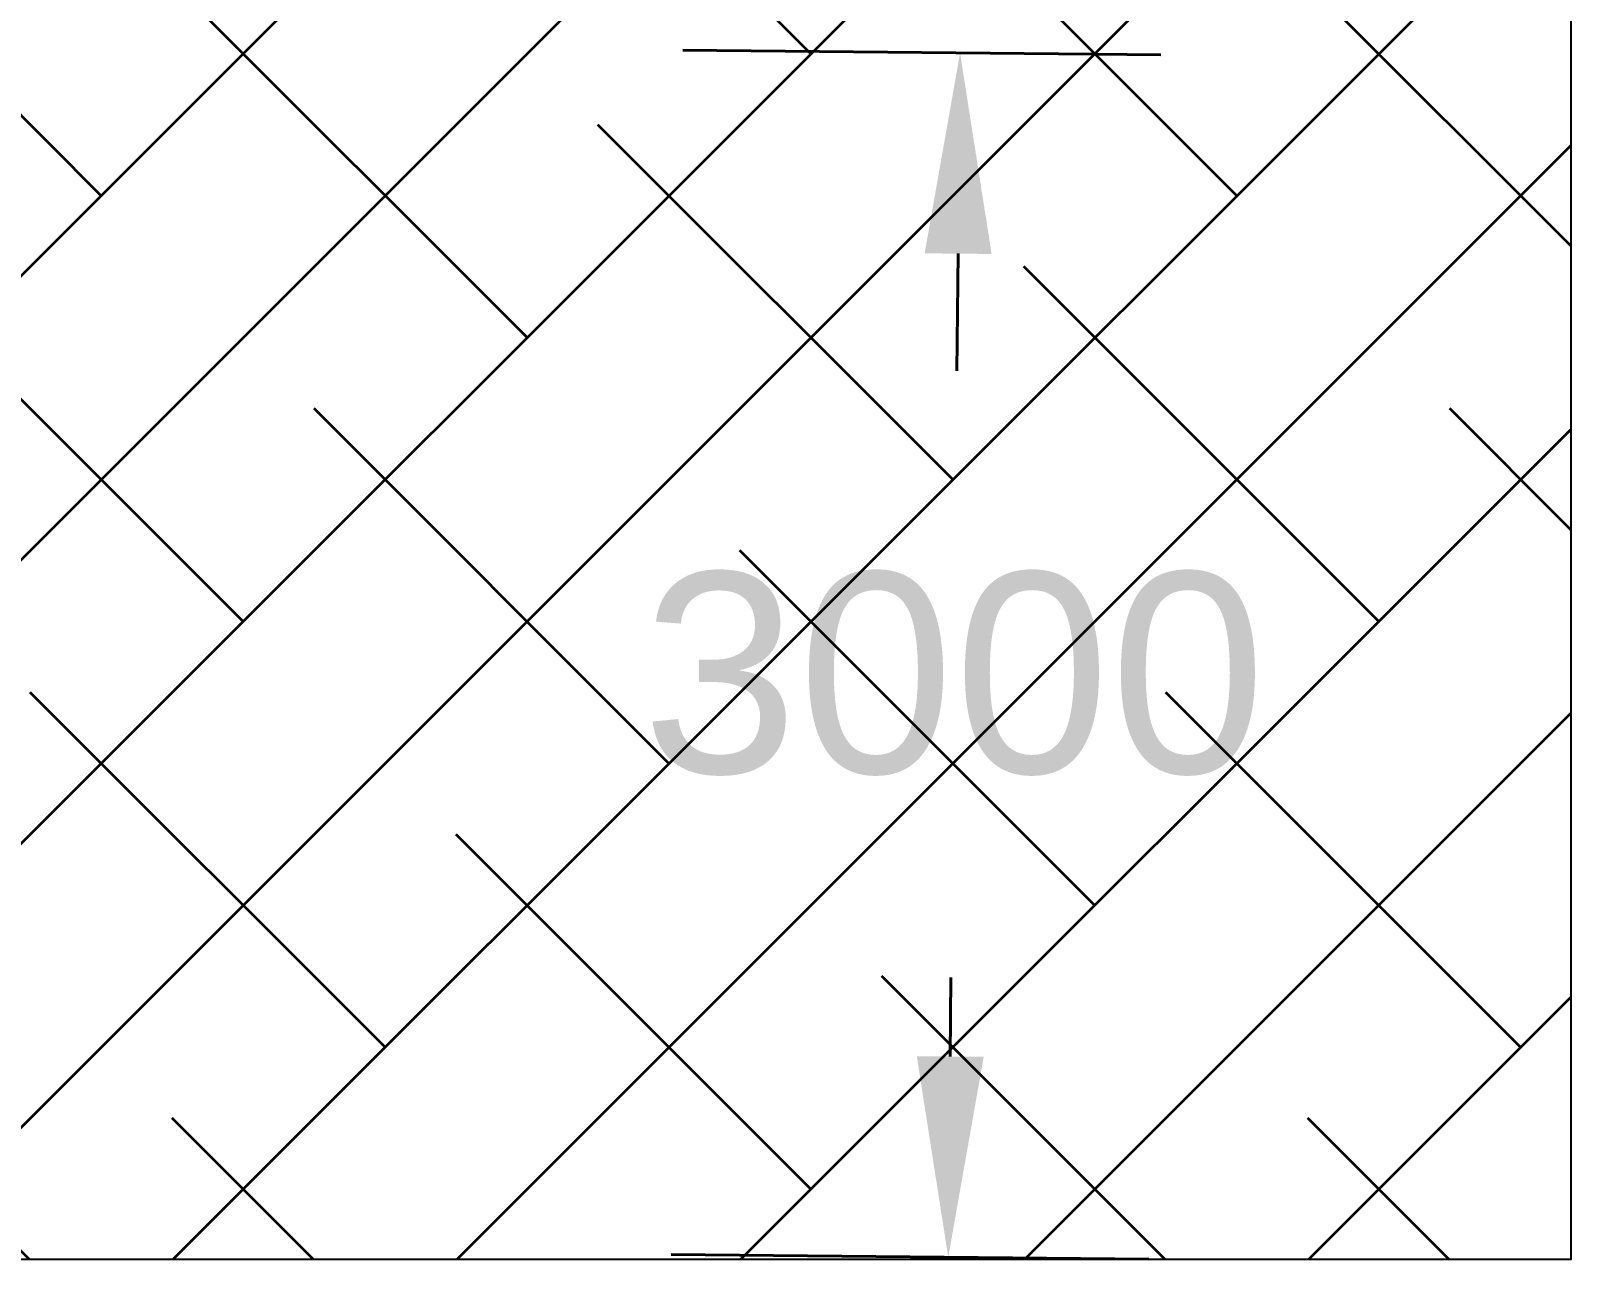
# Model space of a CAD drawing. Header units: millimetres. Extents: x 50357 to 985146, y 723188 to 1803594.
# Drawn here: x 879466 to 883303, y 741228 to 744288 of the extents above; entities that cross this region are included whole.
import ezdxf

# ---------------------------------------------------------------- set-up
doc = ezdxf.new("R2010")
doc.units = ezdxf.units.MM
doc.header["$LTSCALE"] = 3
doc.header["$MEASUREMENT"] = 0
doc.layers.get('Defpoints').update_dxf_attribs({"color": 32})
doc.layers.add('-Dim', color=7, linetype='Continuous', lineweight=40)
doc.layers.add('Hatch (HOR not under LTC submission)', color=252, linetype='Continuous', lineweight=35)
doc.layers.add('00-TITLEBOX', color=7, linetype='Continuous')
doc.styles.get("Standard").update_dxf_attribs({"font": 'arial.ttf'})
doc.dimstyles.get("Standard").update_dxf_attribs({"dimtxt": 0.5, "dimasz": 0.5, "dimexe": 0.18, "dimexo": 0.0625, "dimgap": 0.09, "dimtad": 0, "dimtih": 1, "dimtoh": 1, "dimdec": 3, "dimzin": 0, "dimdsep": 46, "dimtxsty": 'Standard', "dimcen": 0.09, "dimclrd": 256, "dimclre": 256, "dimclrt": 256, "dimadec": 0, "dimazin": 0, "dimtfac": 1, "dimtdec": 3, "dimtofl": 0, "dimtmove": 0, "dimatfit": 3, "dimfxl": 1, "dimtolj": 1, "dimtzin": 0, "dimlwd": -1, "dimlwe": -1, "dimarcsym": 0})

# ---------------------------------------------------------------- blocks, each defined once
blk = doc.blocks.new('*D347')
at = {"layer": '-Dim', "transparency": 16777216}
for p, q in [((881090.2, 744239.2), (882280.6, 744227.5)), ((881775.7, 743732.5), (881772.9, 743440.5)), ((881756.1, 741732.6), (881758, 741929.6)), ((881060.8, 741239.4), (882251.2, 741227.7))]:
    blk.add_line(p, q, dxfattribs=at)
for points in [[(881692.4, 743733.3), (881859.1, 743731.7), (881780.6, 744232.5)], [(881672.8, 741733.4), (881839.4, 741731.8), (881751.2, 741232.6)]]:
    blk.add_solid(points, dxfattribs=at)
at = {"layer": 'Defpoints', "color": 0, "transparency": 16777216}
for p in [(881090.2, 744239.2), (881780.6, 744232.5), (881060.7, 741239.4)]:
    blk.add_point(p, dxfattribs=at)
at = {"layer": '-Dim', "transparency": 16777216, "insert": (881765.4, 742685.1), "char_height": 500, "attachment_point": 5}
blk.add_mtext('\\A1;3000', dxfattribs=at)

msp = doc.modelspace()

# ---------------------------------------------------------------- hatches: boundary and pattern name
at = {"layer": 'Hatch (HOR not under LTC submission)'}
h = msp.add_hatch(dxfattribs=at)
h.set_pattern_fill('ANSI38', color=256, scale=4000)
h.paths.add_polyline_path([(883302.7731, 754573.5724), (867748.3436, 754573.5724), (867748.3436, 741228.5978), (870806.1362, 741227.6876), (883302.7731, 741227.6882)])

# ---------------------------------------------------------------- linework, layer by layer
at = {"layer": '00-TITLEBOX'}
msp.add_lwpolyline([(883302.7731, 754573.5724), (867748.3436, 754573.5724), (867748.3436, 741228.5978), (870806.1362, 741227.6876), (883302.7731, 741227.6882)], close=True, dxfattribs=at)

# ---------------------------------------------------------------- dimensions: what is measured, and where the dimension line sits
at = {"layer": '-Dim'}
dim = msp.add_linear_dim(base=(881780.636, 744232.4514), p1=(881060.7131, 741239.3739), p2=(881090.1617, 744239.2295), angle=89.4375643, dimstyle='Standard', override={"dimtxt": 500, "dimasz": 500, "dimexe": 500, "dimgap": 500, "dimtad": 1, "dimtoh": 0, "dimdec": 0}, dxfattribs=at)
dim.commit()
dim.dimension.update_dxf_attribs({"geometry": '*D347', "text_midpoint": (881765.4461, 742685.0861), "dimtype": 161})

doc.saveas('drawing.dxf')
